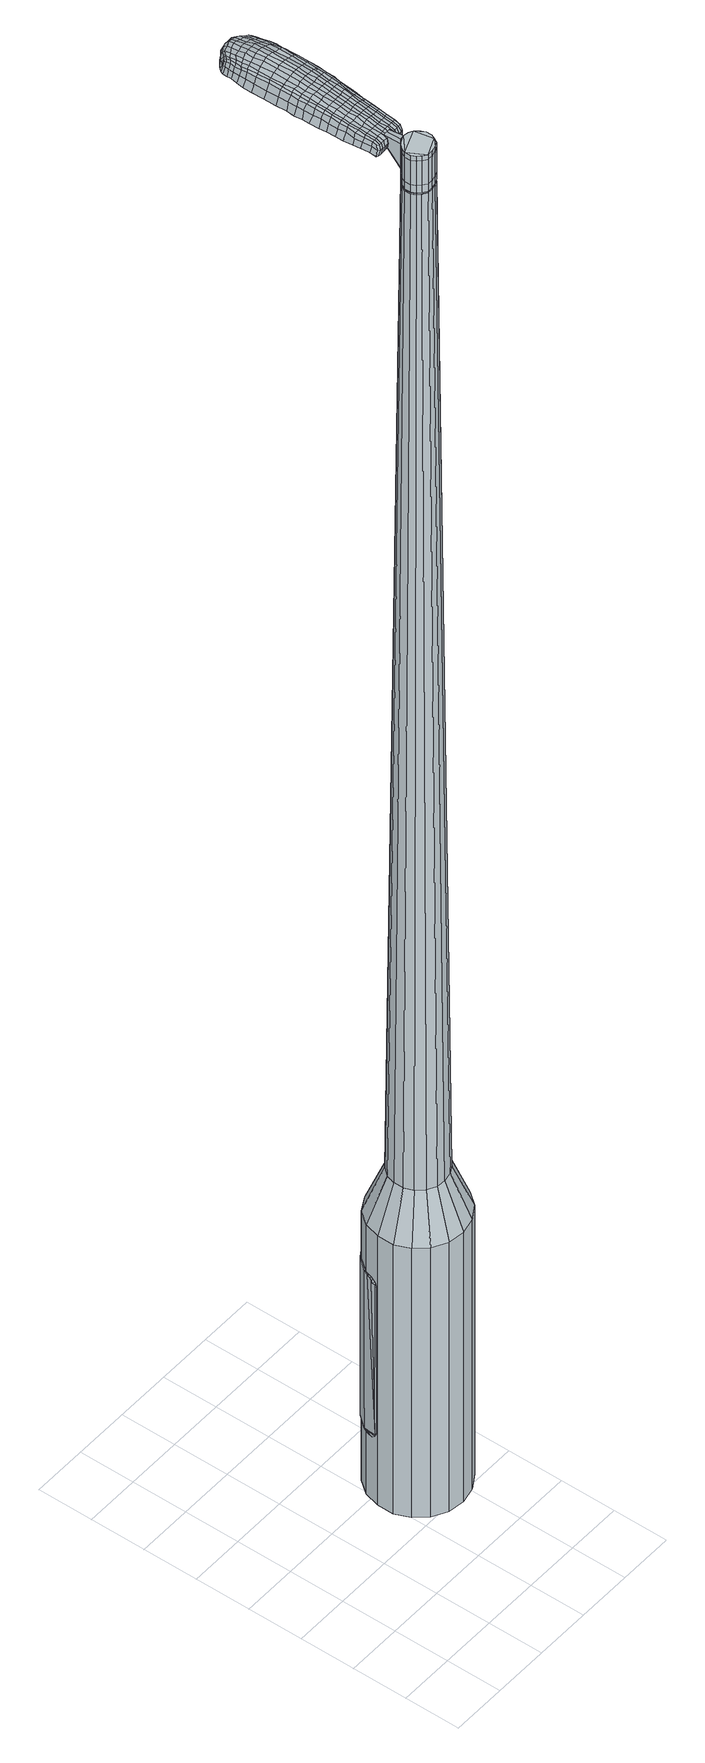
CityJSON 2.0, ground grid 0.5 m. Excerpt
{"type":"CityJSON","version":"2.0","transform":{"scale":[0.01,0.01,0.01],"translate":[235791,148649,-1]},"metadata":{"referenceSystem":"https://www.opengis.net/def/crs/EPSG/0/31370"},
"CityObjects":{
"object1":{"type":"GenericCityObject","attributes":{"cluster":10,"mean_distance_to_centroid":0.176,"new_centroid_x":235792.38,"new_centroid_y":148650.34,"mean_distance_to_camera":12.61,"H1":9.5,"H2":9.63,"Z_final":111.24,"cluster2":-1,"proj_x":235797.85,"proj_y":148650.17,"id_line":62672,"bearing_l":1.82,"distance":5.47,"orientation":"left","G_obj":91.82},"geometry":[{"type":"MultiSurface","lod":"2","boundaries":[[[0,1,2,3]],[[1,4,5,2]],[[4,6,7,5]],[[6,8,9,7]],[[8,10,11,9]],[[10,12,13,11]],[[12,14,15,13]],[[14,16,17,15]],[[16,18,19,17]],[[18,20,21,19]],[[20,22,23,21]],[[22,24,25,23]],[[24,26,27,25]],[[26,28,29,27]],[[28,30,31,29]],[[30,32,33,31]],[[32,34,35,33]],[[34,0,3,35]],[[36,37,38,39]],[[38,40,41,42]],[[41,43,42]],[[42,44,45,46]],[[45,47,46]],[[46,48,49,50]],[[49,51,50]],[[42,46,50,38]],[[50,52,39,38]],[[53,36,39]],[[2,5,7,35]],[[7,9,11,15]],[[11,13,15]],[[15,17,19,23]],[[19,21,23]],[[23,25,27,31]],[[27,29,31]],[[15,23,31,7]],[[31,33,35,7]],[[3,2,35]],[[1,0,54,55]],[[0,34,56,54]],[[34,32,57,56]],[[32,30,58,57]],[[30,28,59,58]],[[28,26,60,59]],[[26,24,61,60]],[[24,22,62,61]],[[22,20,63,62]],[[20,18,64,63]],[[18,16,65,64]],[[16,14,66,65]],[[14,12,67,66]],[[12,10,68,67]],[[10,8,69,68]],[[8,6,70,69]],[[6,4,71,70]],[[4,1,55,71]],[[55,54,72,73]],[[54,56,74,72]],[[56,57,75,74]],[[57,58,76,75]],[[58,59,77,76]],[[59,60,78,77]],[[60,61,79,78]],[[61,62,80,79]],[[62,63,81,80]],[[63,64,82,81]],[[64,65,83,82]],[[65,66,84,83]],[[66,67,85,84]],[[67,68,86,85]],[[68,69,87,86]],[[69,70,88,87]],[[70,71,89,88]],[[71,55,73,89]],[[90,91,92,93]],[[94,95,91,90]],[[75,96,95,94]],[[76,97,96,75]],[[98,99,97,76]],[[100,101,99,98]],[[102,103,101,100]],[[104,105,103,102]],[[106,107,105,104]],[[82,108,107,106]],[[109,110,108,82]],[[111,112,110,109]],[[85,113,112,111]],[[114,115,113,85]],[[116,117,115,114]],[[88,118,117,116]],[[119,120,118,88]],[[93,92,120,119]],[[121,122,123,124]],[[125,121,124,126]],[[127,125,126,128]],[[129,127,128,130]],[[131,129,130,132]],[[133,131,132,134]],[[135,133,134,136]],[[137,135,136,138]],[[139,137,138,140]],[[141,139,140,142]],[[143,141,142,144]],[[145,143,144,146]],[[147,145,146,148]],[[149,147,148,150]],[[151,149,150,152]],[[153,151,152,154]],[[73,72,90,93]],[[72,74,94,90]],[[74,75,94]],[[77,98,76]],[[77,78,100,98]],[[78,79,102,100]],[[79,80,104,102]],[[80,81,106,104]],[[81,82,106]],[[83,109,82]],[[83,84,111,109]],[[84,85,111]],[[86,114,85]],[[86,87,116,114]],[[87,88,116]],[[89,119,88]],[[89,73,93,119]],[[155,156,92,91]],[[156,157,120,92]],[[157,118,120]],[[158,117,118]],[[158,159,115,117]],[[159,113,115]],[[160,112,113]],[[160,161,110,112]],[[161,108,110]],[[162,107,108]],[[162,163,105,107]],[[163,164,103,105]],[[164,165,101,103]],[[165,166,99,101]],[[166,97,99]],[[167,95,96]],[[167,155,91,95]],[[39,52,153,168]],[[156,155,169,154]],[[53,39,168,122]],[[155,167,123,169]],[[36,53,122,121]],[[167,96,124,123]],[[37,36,121,125]],[[96,97,126,124]],[[38,37,125,127]],[[97,166,128,126]],[[40,38,127,129]],[[166,165,130,128]],[[41,40,129,131]],[[165,164,132,130]],[[43,41,131,133]],[[164,163,134,132]],[[42,43,133,135]],[[163,162,136,134]],[[44,42,135,137]],[[162,108,138,136]],[[45,44,137,139]],[[108,161,140,138]],[[47,45,139,141]],[[161,160,142,140]],[[46,47,141,143]],[[160,113,144,142]],[[48,46,143,145]],[[113,159,146,144]],[[49,48,145,147]],[[159,158,148,146]],[[51,49,147,149]],[[158,118,150,148]],[[50,51,149,151]],[[118,157,152,150]],[[52,50,151,153]],[[157,156,154,152]],[[153,154,170,171]],[[154,169,172,170]],[[169,123,173,172]],[[123,122,174,173]],[[122,168,175,174]],[[168,153,171,175]],[[176,177,178,179]],[[180,176,179,181]],[[176,180,182,183]],[[177,176,183,184]],[[185,186,187,188]],[[189,185,188,190]],[[185,189,191,192]],[[186,185,192,193]],[[194,195,196,197]],[[198,194,197,199]],[[194,198,200,201]],[[195,194,201,202]],[[203,204,205,206]],[[207,203,206,208]],[[203,207,209,210]],[[204,203,210,211]],[[212,213,214,215]],[[216,212,215,217]],[[212,216,218,219]],[[213,212,219,220]],[[221,222,223,224]],[[225,221,224,226]],[[221,225,227,228]],[[222,221,228,229]],[[230,231,232,233]],[[222,230,233,223]],[[230,222,229,234]],[[231,230,234,235]],[[236,237,238,239]],[[231,236,239,232]],[[236,231,235,240]],[[237,236,240,241]],[[242,180,181,243]],[[237,242,243,238]],[[242,237,241,244]],[[180,242,244,182]],[[245,246,247,248]],[[249,245,248,250]],[[245,249,251,252]],[[246,245,252,253]],[[254,255,256,257]],[[246,254,257,247]],[[254,246,253,258]],[[255,254,258,259]],[[260,261,262,263]],[[255,260,263,256]],[[260,255,259,264]],[[261,260,264,265]],[[266,267,268,269]],[[261,266,269,262]],[[266,261,265,270]],[[267,266,270,271]],[[272,177,184,273]],[[267,272,273,268]],[[272,267,271,274]],[[177,272,274,178]],[[275,276,277,278]],[[279,275,278,280]],[[275,279,281,282]],[[276,275,282,283]],[[284,285,286,287]],[[276,284,287,277]],[[284,276,283,288]],[[285,284,288,289]],[[290,291,292,293]],[[285,290,293,286]],[[290,285,289,294]],[[291,290,294,295]],[[296,189,190,297]],[[291,296,297,292]],[[296,291,295,298]],[[189,296,298,191]],[[299,300,301,302]],[[303,299,302,304]],[[299,303,305,306]],[[300,299,306,307]],[[308,309,310,311]],[[300,308,311,301]],[[308,300,307,312]],[[309,308,312,313]],[[314,315,316,317]],[[309,314,317,310]],[[314,309,313,318]],[[315,314,318,319]],[[320,321,322,323]],[[315,320,323,316]],[[320,315,319,324]],[[321,320,324,325]],[[326,186,193,327]],[[321,326,327,322]],[[326,321,325,328]],[[186,326,328,187]],[[329,215,214,330]],[[331,329,330,332]],[[329,331,333,334]],[[215,329,334,217]],[[335,331,332,336]],[[337,335,336,338]],[[335,337,339,340]],[[331,335,340,333]],[[341,337,338,342]],[[343,341,342,344]],[[341,343,345,346]],[[337,341,346,339]],[[347,343,344,348]],[[349,347,348,350]],[[347,349,351,352]],[[343,347,352,345]],[[353,349,350,354]],[[204,353,354,205]],[[353,204,211,355]],[[349,353,355,351]],[[356,357,202,201]],[[358,356,201,200]],[[356,358,359,360]],[[357,356,360,361]],[[362,363,361,360]],[[364,362,360,359]],[[362,364,365,366]],[[363,362,366,367]],[[368,369,367,366]],[[370,368,366,365]],[[368,370,371,372]],[[369,368,372,373]],[[374,375,373,372]],[[376,374,372,371]],[[374,376,209,207]],[[375,374,207,208]],[[377,378,379,380]],[[279,377,380,281]],[[377,279,280,381]],[[378,377,381,382]],[[383,198,199,384]],[[378,383,384,379]],[[383,378,382,385]],[[198,383,385,200]],[[386,387,388,389]],[[225,386,389,227]],[[386,225,226,390]],[[387,386,390,391]],[[392,393,394,395]],[[387,392,395,388]],[[392,387,391,396]],[[393,392,396,397]],[[398,195,202,399]],[[393,398,399,394]],[[398,393,397,400]],[[195,398,400,196]],[[401,402,403,404]],[[183,401,404,184]],[[401,183,182,405]],[[402,401,405,406]],[[407,408,409,410]],[[402,407,410,403]],[[407,402,406,411]],[[408,407,411,412]],[[413,206,205,414]],[[408,413,414,409]],[[413,408,412,415]],[[206,413,415,208]],[[416,417,418,419]],[[188,416,419,190]],[[416,188,187,420]],[[417,416,420,421]],[[422,210,209,423]],[[417,422,423,418]],[[422,417,421,424]],[[210,422,424,211]],[[425,426,427,428]],[[303,425,428,305]],[[425,303,304,429]],[[426,425,429,430]],[[431,216,217,432]],[[426,431,432,427]],[[431,426,430,433]],[[216,431,433,218]],[[434,435,436,437]],[[249,434,437,251]],[[434,249,250,438]],[[435,434,438,439]],[[440,441,442,443]],[[435,440,443,436]],[[440,435,439,444]],[[441,440,444,445]],[[446,213,220,447]],[[441,446,447,442]],[[446,441,445,448]],[[213,446,448,214]],[[449,450,439,438]],[[248,449,438,250]],[[449,248,247,451]],[[450,449,451,452]],[[453,454,445,444]],[[450,453,444,439]],[[453,450,452,455]],[[454,453,455,456]],[[457,330,214,448]],[[454,457,448,445]],[[457,454,456,458]],[[330,457,458,332]],[[459,460,461,462]],[[306,459,462,307]],[[459,306,305,428]],[[460,459,428,427]],[[463,334,333,464]],[[460,463,464,461]],[[463,460,427,432]],[[334,463,432,217]],[[465,466,452,451]],[[257,465,451,247]],[[465,257,256,467]],[[466,465,467,468]],[[469,470,456,455]],[[466,469,455,452]],[[469,466,468,471]],[[470,469,471,472]],[[473,336,332,458]],[[470,473,458,456]],[[473,470,472,474]],[[336,473,474,338]],[[475,476,477,478]],[[312,475,478,313]],[[475,312,307,462]],[[476,475,462,461]],[[479,340,339,480]],[[476,479,480,477]],[[479,476,461,464]],[[340,479,464,333]],[[481,482,468,467]],[[263,481,467,256]],[[481,263,262,483]],[[482,481,483,484]],[[485,486,472,471]],[[482,485,471,468]],[[485,482,484,487]],[[486,485,487,488]],[[489,342,338,474]],[[486,489,474,472]],[[489,486,488,490]],[[342,489,490,344]],[[491,492,493,494]],[[318,491,494,319]],[[491,318,313,478]],[[492,491,478,477]],[[495,346,345,496]],[[492,495,496,493]],[[495,492,477,480]],[[346,495,480,339]],[[497,498,484,483]],[[269,497,483,262]],[[497,269,268,499]],[[498,497,499,500]],[[501,502,488,487]],[[498,501,487,484]],[[501,498,500,503]],[[502,501,503,504]],[[505,348,344,490]],[[502,505,490,488]],[[505,502,504,506]],[[348,505,506,350]],[[507,508,509,510]],[[324,507,510,325]],[[507,324,319,494]],[[508,507,494,493]],[[511,352,351,512]],[[508,511,512,509]],[[511,508,493,496]],[[352,511,496,345]],[[513,514,500,499]],[[273,513,499,268]],[[513,273,184,404]],[[514,513,404,403]],[[515,516,504,503]],[[514,515,503,500]],[[515,514,403,410]],[[516,515,410,409]],[[517,354,350,506]],[[516,517,506,504]],[[517,516,409,414]],[[354,517,414,205]],[[518,519,421,420]],[[328,518,420,187]],[[518,328,325,510]],[[519,518,510,509]],[[520,355,211,424]],[[519,520,424,421]],[[520,519,509,512]],[[355,520,512,351]],[[521,522,382,381]],[[278,521,381,280]],[[521,278,277,523]],[[522,521,523,524]],[[525,358,200,385]],[[522,525,385,382]],[[525,522,524,526]],[[358,525,526,359]],[[527,528,529,530]],[[228,527,530,229]],[[527,228,227,389]],[[528,527,389,388]],[[531,532,533,534]],[[528,531,534,529]],[[531,528,388,395]],[[532,531,395,394]],[[535,357,361,536]],[[532,535,536,533]],[[535,532,394,399]],[[357,535,399,202]],[[537,538,524,523]],[[287,537,523,277]],[[537,287,286,539]],[[538,537,539,540]],[[541,364,359,526]],[[538,541,526,524]],[[541,538,540,542]],[[364,541,542,365]],[[543,544,545,546]],[[234,543,546,235]],[[543,234,229,530]],[[544,543,530,529]],[[547,548,549,550]],[[544,547,550,545]],[[547,544,529,534]],[[548,547,534,533]],[[551,363,367,552]],[[548,551,552,549]],[[551,548,533,536]],[[363,551,536,361]],[[553,554,540,539]],[[293,553,539,286]],[[553,293,292,555]],[[554,553,555,556]],[[557,370,365,542]],[[554,557,542,540]],[[557,554,556,558]],[[370,557,558,371]],[[559,560,561,562]],[[240,559,562,241]],[[559,240,235,546]],[[560,559,546,545]],[[563,564,565,566]],[[560,563,566,561]],[[563,560,545,550]],[[564,563,550,549]],[[567,369,373,568]],[[564,567,568,565]],[[567,564,549,552]],[[369,567,552,367]],[[569,570,556,555]],[[297,569,555,292]],[[569,297,190,419]],[[570,569,419,418]],[[571,376,371,558]],[[570,571,558,556]],[[571,570,418,423]],[[376,571,423,209]],[[572,573,406,405]],[[244,572,405,182]],[[572,244,241,562]],[[573,572,562,561]],[[574,575,412,411]],[[573,574,411,406]],[[574,573,561,566]],[[575,574,566,565]],[[576,375,208,415]],[[575,576,415,412]],[[576,575,565,568]],[[375,576,568,373]],[[577,578,579,580]],[[580,579,581,582]],[[583,581,579,584]],[[584,579,578,585]],[[586,587,588,589]],[[589,588,590,591]],[[592,590,588,593]],[[593,588,587,594]],[[595,596,597,598]],[[598,597,599,600]],[[601,599,597,602]],[[602,597,596,603]],[[604,605,606,607]],[[607,606,608,609]],[[610,608,606,611]],[[611,606,605,612]],[[613,614,615,616]],[[616,615,617,618]],[[619,617,615,620]],[[620,615,614,621]],[[622,623,624,625]],[[625,624,626,627]],[[628,626,624,629]],[[629,624,623,630]],[[631,632,633,634]],[[634,633,623,622]],[[630,623,633,635]],[[635,633,632,636]],[[637,638,639,640]],[[640,639,632,631]],[[636,632,639,641]],[[641,639,638,642]],[[582,581,643,644]],[[644,643,638,637]],[[642,638,643,645]],[[645,643,581,583]],[[646,647,648,649]],[[649,648,650,651]],[[652,650,648,653]],[[653,648,647,654]],[[655,656,657,658]],[[658,657,647,646]],[[654,647,657,659]],[[659,657,656,660]],[[661,662,663,664]],[[664,663,656,655]],[[660,656,663,665]],[[665,663,662,666]],[[667,668,669,670]],[[670,669,662,661]],[[666,662,669,671]],[[671,669,668,672]],[[585,578,673,674]],[[674,673,668,667]],[[672,668,673,675]],[[675,673,578,577]],[[676,677,678,679]],[[679,678,680,681]],[[682,680,678,683]],[[683,678,677,684]],[[685,686,687,688]],[[688,687,677,676]],[[684,677,687,689]],[[689,687,686,690]],[[691,692,693,694]],[[694,693,686,685]],[[690,686,693,695]],[[695,693,692,696]],[[591,590,697,698]],[[698,697,692,691]],[[696,692,697,699]],[[699,697,590,592]],[[700,701,702,703]],[[703,702,704,705]],[[706,704,702,707]],[[707,702,701,708]],[[709,710,711,712]],[[712,711,701,700]],[[708,701,711,713]],[[713,711,710,714]],[[715,716,717,718]],[[718,717,710,709]],[[714,710,717,719]],[[719,717,716,720]],[[721,722,723,724]],[[724,723,716,715]],[[720,716,723,725]],[[725,723,722,726]],[[594,587,727,728]],[[728,727,722,721]],[[726,722,727,729]],[[729,727,587,586]],[[613,616,730,731]],[[731,730,732,733]],[[734,732,730,735]],[[735,730,616,618]],[[733,732,736,737]],[[737,736,738,739]],[[740,738,736,741]],[[741,736,732,734]],[[739,738,742,743]],[[743,742,744,745]],[[746,744,742,747]],[[747,742,738,740]],[[745,744,748,749]],[[749,748,750,751]],[[752,750,748,753]],[[753,748,744,746]],[[751,750,754,755]],[[755,754,605,604]],[[612,605,754,756]],[[756,754,750,752]],[[603,757,758,602]],[[602,758,759,601]],[[760,759,758,761]],[[761,758,757,762]],[[762,763,764,761]],[[761,764,765,760]],[[766,765,764,767]],[[767,764,763,768]],[[768,769,770,767]],[[767,770,771,766]],[[772,771,770,773]],[[773,770,769,774]],[[774,775,776,773]],[[773,776,777,772]],[[610,777,776,608]],[[608,776,775,609]],[[778,779,780,781]],[[781,780,680,682]],[[681,680,780,782]],[[782,780,779,783]],[[600,599,784,785]],[[785,784,779,778]],[[783,779,784,786]],[[786,784,599,601]],[[787,788,789,790]],[[790,789,626,628]],[[627,626,789,791]],[[791,789,788,792]],[[793,794,795,796]],[[796,795,788,787]],[[792,788,795,797]],[[797,795,794,798]],[[603,596,799,800]],[[800,799,794,793]],[[798,794,799,801]],[[801,799,596,595]],[[802,803,804,805]],[[805,804,584,585]],[[583,584,804,806]],[[806,804,803,807]],[[808,809,810,811]],[[811,810,803,802]],[[807,803,810,812]],[[812,810,809,813]],[[604,607,814,815]],[[815,814,809,808]],[[813,809,814,816]],[[816,814,607,609]],[[817,818,819,820]],[[820,819,589,591]],[[586,589,819,821]],[[821,819,818,822]],[[610,611,823,824]],[[824,823,818,817]],[[822,818,823,825]],[[825,823,611,612]],[[826,827,828,829]],[[829,828,704,706]],[[705,704,828,830]],[[830,828,827,831]],[[618,617,832,833]],[[833,832,827,826]],[[831,827,832,834]],[[834,832,617,619]],[[835,836,837,838]],[[838,837,650,652]],[[651,650,837,839]],[[839,837,836,840]],[[841,842,843,844]],[[844,843,836,835]],[[840,836,843,845]],[[845,843,842,846]],[[621,614,847,848]],[[848,847,842,841]],[[846,842,847,849]],[[849,847,614,613]],[[840,850,851,839]],[[839,851,649,651]],[[646,649,851,852]],[[852,851,850,853]],[[846,854,855,845]],[[845,855,850,840]],[[853,850,855,856]],[[856,855,854,857]],[[613,731,858,849]],[[849,858,854,846]],[[857,854,858,859]],[[859,858,731,733]],[[860,861,862,863]],[[863,862,707,708]],[[706,707,862,829]],[[829,862,861,826]],[[734,735,864,865]],[[865,864,861,860]],[[826,861,864,833]],[[833,864,735,618]],[[853,866,867,852]],[[852,867,658,646]],[[655,658,867,868]],[[868,867,866,869]],[[857,870,871,856]],[[856,871,866,853]],[[869,866,871,872]],[[872,871,870,873]],[[733,737,874,859]],[[859,874,870,857]],[[873,870,874,875]],[[875,874,737,739]],[[876,877,878,879]],[[879,878,713,714]],[[708,713,878,863]],[[863,878,877,860]],[[740,741,880,881]],[[881,880,877,876]],[[860,877,880,865]],[[865,880,741,734]],[[869,882,883,868]],[[868,883,664,655]],[[661,664,883,884]],[[884,883,882,885]],[[873,886,887,872]],[[872,887,882,869]],[[885,882,887,888]],[[888,887,886,889]],[[739,743,890,875]],[[875,890,886,873]],[[889,886,890,891]],[[891,890,743,745]],[[892,893,894,895]],[[895,894,719,720]],[[714,719,894,879]],[[879,894,893,876]],[[746,747,896,897]],[[897,896,893,892]],[[876,893,896,881]],[[881,896,747,740]],[[885,898,899,884]],[[884,899,670,661]],[[667,670,899,900]],[[900,899,898,901]],[[889,902,903,888]],[[888,903,898,885]],[[901,898,903,904]],[[904,903,902,905]],[[745,749,906,891]],[[891,906,902,889]],[[905,902,906,907]],[[907,906,749,751]],[[908,909,910,911]],[[911,910,725,726]],[[720,725,910,895]],[[895,910,909,892]],[[752,753,912,913]],[[913,912,909,908]],[[892,909,912,897]],[[897,912,753,746]],[[901,914,915,900]],[[900,915,674,667]],[[585,674,915,805]],[[805,915,914,802]],[[905,916,917,904]],[[904,917,914,901]],[[802,914,917,811]],[[811,917,916,808]],[[751,755,918,907]],[[907,918,916,905]],[[808,916,918,815]],[[815,918,755,604]],[[822,919,920,821]],[[821,920,729,586]],[[726,729,920,911]],[[911,920,919,908]],[[612,756,921,825]],[[825,921,919,822]],[[908,919,921,913]],[[913,921,756,752]],[[783,922,923,782]],[[782,923,679,681]],[[676,679,923,924]],[[924,923,922,925]],[[601,759,926,786]],[[786,926,922,783]],[[925,922,926,927]],[[927,926,759,760]],[[928,929,930,931]],[[931,930,629,630]],[[628,629,930,790]],[[790,930,929,787]],[[932,933,934,935]],[[935,934,929,928]],[[787,929,934,796]],[[796,934,933,793]],[[762,757,936,937]],[[937,936,933,932]],[[793,933,936,800]],[[800,936,757,603]],[[925,938,939,924]],[[924,939,688,676]],[[685,688,939,940]],[[940,939,938,941]],[[760,765,942,927]],[[927,942,938,925]],[[941,938,942,943]],[[943,942,765,766]],[[944,945,946,947]],[[947,946,635,636]],[[630,635,946,931]],[[931,946,945,928]],[[948,949,950,951]],[[951,950,945,944]],[[928,945,950,935]],[[935,950,949,932]],[[768,763,952,953]],[[953,952,949,948]],[[932,949,952,937]],[[937,952,763,762]],[[941,954,955,940]],[[940,955,694,685]],[[691,694,955,956]],[[956,955,954,957]],[[766,771,958,943]],[[943,958,954,941]],[[957,954,958,959]],[[959,958,771,772]],[[960,961,962,963]],[[963,962,641,642]],[[636,641,962,947]],[[947,962,961,944]],[[964,965,966,967]],[[967,966,961,960]],[[944,961,966,951]],[[951,966,965,948]],[[774,769,968,969]],[[969,968,965,964]],[[948,965,968,953]],[[953,968,769,768]],[[957,970,971,956]],[[956,971,698,691]],[[591,698,971,820]],[[820,971,970,817]],[[772,777,972,959]],[[959,972,970,957]],[[817,970,972,824]],[[824,972,777,610]],[[807,973,974,806]],[[806,974,645,583]],[[642,645,974,963]],[[963,974,973,960]],[[813,975,976,812]],[[812,976,973,807]],[[960,973,976,967]],[[967,976,975,964]],[[609,775,977,816]],[[816,977,975,813]],[[964,975,977,969]],[[969,977,775,774]],[[577,580,179,178]],[[580,582,181,179]],[[592,593,192,191]],[[593,594,193,192]],[[595,598,197,196]],[[598,600,199,197]],[[619,620,219,218]],[[620,621,220,219]],[[622,625,224,223]],[[625,627,226,224]],[[631,634,233,232]],[[634,622,223,233]],[[637,640,239,238]],[[640,631,232,239]],[[582,644,243,181]],[[644,637,238,243]],[[652,653,252,251]],[[653,654,253,252]],[[654,659,258,253]],[[659,660,259,258]],[[660,665,264,259]],[[665,666,265,264]],[[666,671,270,265]],[[671,672,271,270]],[[672,675,274,271]],[[675,577,178,274]],[[682,683,282,281]],[[683,684,283,282]],[[684,689,288,283]],[[689,690,289,288]],[[690,695,294,289]],[[695,696,295,294]],[[696,699,298,295]],[[699,592,191,298]],[[700,703,302,301]],[[703,705,304,302]],[[709,712,311,310]],[[712,700,301,311]],[[715,718,317,316]],[[718,709,310,317]],[[721,724,323,322]],[[724,715,316,323]],[[594,728,327,193]],[[728,721,322,327]],[[778,781,380,379]],[[781,682,281,380]],[[600,785,384,199]],[[785,778,379,384]],[[627,791,390,226]],[[791,792,391,390]],[[792,797,396,391]],[[797,798,397,396]],[[798,801,400,397]],[[801,595,196,400]],[[705,830,429,304]],[[830,831,430,429]],[[831,834,433,430]],[[834,619,218,433]],[[835,838,437,436]],[[838,652,251,437]],[[841,844,443,442]],[[844,835,436,443]],[[621,848,447,220]],[[848,841,442,447]],[[978,979,980,981]],[[982,983,981,980]],[[984,985,986,987]],[[988,989,990,991]],[[979,992,993,980]],[[994,982,980,993]],[[995,984,987,996]],[[997,998,989,988]],[[992,999,1000,993]],[[1000,1001,994,993]],[[1002,995,996,1003]],[[1004,998,997,1005]],[[999,1006,1007,1000]],[[1007,1008,1001,1000]],[[1009,1002,1003,1010]],[[1011,1004,1005,1012]],[[1013,1014,1015,1016]],[[1017,1018,1014,1013]],[[1017,1019,1020,1018]],[[1019,1021,1022,1020]],[[1023,1024,1025,1026]],[[1027,1028,1024,1023]],[[1029,1030,1028,1027]],[[1031,1032,1030,1029]],[[1026,1015,1014,1023]],[[1023,1014,1018,1027]],[[1018,1020,1029,1027]],[[1020,1022,1031,1029]],[[987,986,983,982]],[[996,987,982,994]],[[1001,1003,996,994]],[[1008,1010,1003,1001]],[[988,991,985,984]],[[997,988,984,995]],[[1005,997,995,1002]],[[1012,1005,1002,1009]],[[989,1013,1016,990]],[[998,1017,1013,989]],[[1019,1017,998,1004]],[[1021,1019,1004,1011]],[[1033,1034,1035,1036]],[[1035,1037,1038,1039]],[[1035,1039,1040,1041]],[[1035,1041,1036]],[[1042,1033,1036,1043]],[[1044,1043,1036,1045]],[[1046,1045,1036]],[[1047,1035,1034,1048]],[[1049,1047,1048,1050]],[[1051,1049,1050,1052]],[[1053,1051,1052,1054]],[[1055,1053,1054,1056]],[[1056,1057,1058,1059]],[[1056,1059,1060,1061]],[[1056,1061,1062,1063]],[[1062,1064,1065,1066]],[[1062,1066,1067,1068]],[[1062,1068,1063]],[[1056,1063,1055]],[[1069,1070,1034,1033]],[[1071,1072,1037,1035]],[[1073,1074,1046,1036]],[[1070,1075,1048,1034]],[[1076,1071,1035,1047]],[[1075,1077,1050,1048]],[[1078,1076,1047,1049]],[[1077,1079,1052,1050]],[[1080,1078,1049,1051]],[[1079,1081,1054,1052]],[[1082,1080,1051,1053]],[[1081,1083,1056,1054]],[[1084,1082,1053,1055]],[[1083,1085,1057,1056]],[[1086,1087,1064,1062]],[[1088,1084,1055,1063]],[[1058,1057,1085,1089]],[[1059,1058,1089,1090]],[[1060,1059,1090,1091]],[[1061,1060,1091,1092]],[[1062,1061,1092,1086]],[[1093,1069,1033,1042]],[[1094,1093,1042,1043]],[[1095,1094,1043,1044]],[[1096,1095,1044,1045]],[[1074,1096,1045,1046]],[[1038,1037,1072,1097]],[[1065,1064,1087,1098]],[[1039,1038,1097,1099]],[[1040,1039,1099,1100]],[[1041,1040,1100,1101]],[[1036,1041,1101,1073]],[[1066,1065,1098,1102]],[[1067,1066,1102,1103]],[[1068,1067,1103,1104]],[[1063,1068,1104,1088]]]}]}
},
"vertices":[
[135,178,384],[150,176,384],[150,176,96],[135,178,96],[163,169,384],[163,169,96],[173,158,384],[173,158,96],[178,145,384],[178,145,96],[178,130,384],[178,130,96],[174,116,384],[174,116,96],[165,105,384],[165,105,96],[152,97,384],[152,97,96],[138,94,384],[138,94,96],[123,96,384],[123,96,96],[110,103,384],[110,103,96],[101,114,384],[101,114,96],[95,127,384],[95,127,96],[95,142,384],[95,142,96],[99,156,384],[99,156,96],[108,168,384],[108,168,96],[121,175,384],[121,175,96],[128,146,1524],[125,142,1524],[123,138,1524],[136,150,1524],[123,133,1524],[125,129,1524],[132,123,1524],[128,126,1524],[137,123,1524],[142,124,1524],[148,130,1524],[146,126,1524],[150,134,1524],[150,139,1524],[145,147,1524],[148,143,1524],[141,149,1524],[132,149,1524],[136,161,429],[144,160,429],[127,159,429],[120,155,429],[114,148,429],[112,140,429],[112,131,429],[115,123,429],[121,116,429],[129,112,429],[137,111,429],[146,113,429],[153,117,429],[159,124,429],[162,133,429],[161,141,429],[158,149,429],[152,156,429],[136,150,1483],[141,149,1483],[132,149,1483],[128,146,1483],[125,142,1483],[123,138,1483],[123,133,1483],[125,129,1483],[128,126,1483],[132,123,1483],[137,123,1483],[142,124,1483],[146,126,1483],[148,130,1483],[150,134,1483],[150,139,1483],[148,143,1483],[145,147,1483],[136,149,1483],[136,149,1485],[141,148,1485],[141,148,1483],[132,148,1483],[132,148,1485],[128,146,1485],[125,142,1485],[124,138,1483],[124,138,1485],[124,133,1483],[124,133,1485],[126,129,1483],[126,129,1485],[129,126,1483],[129,126,1485],[133,124,1483],[133,124,1485],[137,123,1485],[141,124,1483],[141,124,1485],[145,127,1483],[145,127,1485],[148,130,1485],[149,134,1483],[149,134,1485],[149,139,1483],[149,139,1485],[148,143,1485],[145,146,1483],[145,146,1485],[128,146,1519],[132,149,1519],[132,149,1493],[128,146,1493],[125,142,1519],[125,142,1493],[123,138,1519],[123,138,1493],[123,133,1519],[123,133,1493],[125,129,1519],[125,129,1493],[128,126,1519],[128,126,1493],[132,123,1519],[132,123,1493],[137,123,1519],[137,123,1493],[142,124,1519],[142,124,1493],[146,126,1519],[146,126,1493],[148,130,1519],[148,130,1493],[150,134,1519],[150,134,1493],[150,139,1519],[150,139,1493],[148,143,1519],[148,143,1493],[145,147,1519],[145,147,1493],[141,149,1519],[141,149,1493],[136,150,1485],[141,149,1485],[145,147,1485],[150,139,1485],[150,134,1485],[146,126,1485],[142,124,1485],[132,123,1485],[128,126,1485],[125,129,1485],[123,133,1485],[123,138,1485],[132,149,1485],[136,150,1519],[136,150,1493],[139,168,1513],[139,168,1518],[136,168,1513],[132,168,1513],[132,168,1518],[136,168,1518],[153,243,1519],[153,236,1518],[154,237,1509],[154,244,1510],[153,251,1519],[154,253,1510],[151,251,1526],[151,242,1525],[151,235,1525],[114,242,1519],[115,235,1518],[116,234,1525],[116,241,1525],[114,251,1519],[115,250,1526],[112,252,1510],[113,243,1510],[113,236,1509],[129,316,1519],[133,316,1519],[133,317,1513],[129,317,1513],[125,315,1519],[125,315,1513],[126,313,1524],[129,314,1524],[133,314,1524],[132,242,1530],[132,234,1529],[135,234,1529],[135,242,1530],[132,251,1531],[135,251,1531],[128,251,1530],[128,242,1530],[128,234,1529],[135,161,1512],[137,161,1512],[137,162,1517],[135,162,1517],[132,161,1512],[132,162,1517],[131,162,1506],[135,162,1506],[137,162,1506],[150,302,1519],[150,299,1519],[151,300,1512],[151,303,1512],[149,304,1518],[150,305,1512],[148,304,1522],[148,302,1523],[149,298,1524],[151,294,1519],[151,288,1519],[153,290,1512],[152,295,1512],[149,294,1524],[150,288,1525],[152,282,1519],[152,275,1519],[154,276,1511],[153,284,1511],[150,282,1526],[151,274,1526],[153,263,1519],[154,265,1510],[151,262,1526],[151,169,1513],[151,177,1513],[150,176,1518],[150,168,1517],[150,163,1512],[150,164,1516],[151,164,1506],[152,170,1507],[152,178,1507],[151,184,1514],[152,192,1515],[150,191,1520],[150,183,1519],[153,185,1507],[153,193,1507],[152,199,1515],[152,207,1516],[151,206,1522],[150,198,1521],[153,200,1508],[153,208,1508],[152,214,1517],[152,221,1517],[151,220,1524],[151,213,1523],[154,215,1508],[154,223,1509],[153,229,1518],[151,228,1524],[154,230,1509],[114,302,1519],[113,298,1519],[115,298,1524],[115,302,1523],[114,304,1518],[115,304,1522],[113,305,1512],[112,303,1512],[112,299,1512],[113,294,1519],[113,288,1519],[114,287,1525],[114,293,1524],[112,295,1512],[111,289,1512],[113,282,1519],[113,274,1519],[114,273,1526],[114,281,1526],[111,283,1511],[111,275,1511],[113,262,1519],[115,261,1526],[112,264,1510],[121,168,1513],[120,176,1513],[119,177,1507],[120,169,1507],[121,163,1512],[120,163,1506],[122,164,1516],[122,168,1517],[121,175,1518],[119,183,1514],[119,191,1515],[117,192,1507],[118,184,1507],[120,183,1519],[120,190,1520],[118,198,1515],[117,206,1516],[116,207,1508],[116,199,1508],[119,197,1521],[119,205,1522],[117,213,1517],[116,220,1517],[114,222,1509],[115,214,1508],[118,212,1523],[117,219,1524],[115,228,1518],[114,229,1509],[117,227,1524],[134,168,1519],[137,168,1519],[134,175,1520],[137,175,1520],[131,175,1520],[132,168,1519],[134,183,1522],[137,183,1522],[134,190,1523],[136,190,1523],[131,190,1523],[131,183,1521],[133,197,1524],[136,198,1524],[133,205,1525],[136,205,1525],[130,205,1525],[130,197,1524],[133,212,1526],[136,212,1526],[133,220,1527],[136,220,1527],[129,220,1527],[130,212,1526],[132,227,1528],[136,227,1528],[129,227,1528],[130,311,1527],[133,311,1527],[126,310,1526],[126,306,1527],[130,307,1528],[133,307,1528],[130,300,1529],[134,300,1529],[126,299,1528],[126,292,1530],[130,293,1530],[134,293,1530],[130,286,1531],[134,286,1531],[126,285,1530],[127,276,1531],[131,277,1531],[134,277,1531],[131,264,1531],[135,264,1531],[127,263,1531],[115,306,1518],[117,309,1519],[116,309,1513],[114,307,1513],[116,305,1523],[118,307,1523],[121,312,1519],[121,313,1513],[121,310,1524],[148,307,1518],[146,309,1518],[146,307,1523],[147,305,1523],[149,307,1513],[147,310,1513],[143,311,1519],[140,314,1519],[140,312,1524],[143,310,1523],[144,312,1513],[141,314,1513],[137,315,1519],[137,314,1524],[137,316,1513],[150,242,1528],[148,242,1528],[148,235,1528],[150,234,1527],[150,250,1528],[148,251,1529],[145,242,1529],[142,242,1530],[142,235,1529],[145,235,1528],[145,251,1529],[142,251,1530],[138,242,1530],[139,235,1529],[138,251,1531],[117,241,1528],[120,241,1529],[119,250,1529],[117,250,1528],[118,234,1527],[120,234,1528],[124,241,1529],[123,250,1530],[124,234,1528],[123,161,1512],[125,161,1512],[125,162,1517],[123,162,1517],[122,162,1506],[124,162,1506],[128,161,1512],[128,162,1517],[127,162,1506],[149,161,1512],[148,161,1512],[148,162,1506],[150,162,1506],[149,163,1517],[147,163,1517],[145,161,1512],[143,161,1512],[143,162,1506],[146,162,1506],[145,163,1517],[142,163,1517],[140,161,1512],[140,162,1506],[140,162,1517],[149,168,1519],[147,168,1519],[149,176,1520],[147,176,1520],[145,168,1519],[142,168,1519],[145,175,1520],[142,175,1520],[140,168,1519],[139,175,1520],[123,167,1519],[125,167,1519],[124,175,1520],[122,175,1520],[128,168,1519],[128,175,1520],[149,183,1521],[147,183,1521],[149,190,1522],[147,190,1522],[145,183,1521],[142,183,1521],[145,190,1522],[142,190,1523],[139,183,1522],[139,190,1523],[122,182,1521],[124,182,1521],[123,190,1522],[121,190,1522],[127,182,1521],[127,190,1522],[149,198,1523],[147,198,1523],[149,205,1524],[147,205,1524],[145,198,1523],[142,198,1524],[145,205,1525],[142,205,1525],[139,198,1524],[139,205,1525],[121,197,1523],[123,197,1523],[122,205,1524],[120,205,1524],[126,197,1524],[126,205,1525],[149,213,1525],[147,213,1525],[149,220,1526],[148,220,1526],[145,213,1526],[142,213,1526],[145,220,1527],[142,220,1527],[139,212,1526],[139,220,1527],[120,212,1525],[122,212,1525],[121,219,1526],[119,219,1526],[125,212,1526],[125,219,1527],[150,227,1527],[148,227,1527],[145,227,1527],[142,227,1528],[139,227,1528],[118,226,1527],[121,227,1527],[125,227,1528],[116,303,1525],[118,305,1525],[116,299,1526],[118,301,1526],[121,308,1526],[121,303,1527],[147,303,1525],[146,305,1525],[146,301,1526],[148,299,1525],[143,307,1525],[140,309,1526],[140,305,1527],[144,303,1526],[137,311,1526],[137,306,1527],[116,294,1526],[118,295,1527],[115,288,1527],[118,289,1528],[121,298,1528],[121,291,1529],[148,294,1526],[146,296,1527],[147,289,1528],[149,288,1527],[144,297,1527],[141,299,1528],[141,292,1529],[144,291,1528],[137,300,1528],[138,293,1530],[115,282,1528],[118,283,1529],[116,273,1528],[118,274,1529],[122,284,1529],[122,275,1530],[149,282,1528],[147,283,1528],[148,275,1529],[149,274,1528],[145,284,1529],[141,285,1530],[141,276,1530],[145,275,1530],[138,286,1530],[138,276,1531],[116,262,1529],[118,262,1529],[123,263,1530],[150,262,1528],[148,263,1529],[145,263,1530],[142,264,1530],[138,264,1531],[152,237,1509],[151,236,1518],[151,243,1518],[152,244,1509],[151,251,1519],[152,253,1510],[149,251,1525],[149,242,1525],[149,235,1525],[118,234,1525],[117,235,1518],[116,242,1518],[118,241,1525],[116,251,1519],[117,250,1525],[114,252,1510],[115,243,1509],[115,236,1509],[133,315,1513],[133,314,1519],[130,314,1519],[130,314,1513],[126,312,1519],[126,313,1513],[126,311,1524],[130,312,1524],[133,312,1524],[135,235,1528],[132,235,1528],[132,242,1529],[135,242,1529],[132,251,1529],[135,251,1529],[128,251,1529],[128,242,1529],[129,235,1528],[137,164,1516],[137,163,1512],[135,163,1512],[135,164,1516],[132,163,1512],[132,164,1516],[131,164,1506],[134,164,1506],[137,164,1506],[149,299,1512],[148,298,1519],[148,301,1518],[149,302,1512],[147,303,1518],[148,304,1512],[146,303,1522],[146,301,1523],[147,298,1523],[151,289,1512],[149,288,1519],[149,294,1519],[150,295,1512],[147,293,1524],[148,287,1525],[152,276,1511],[150,275,1519],[150,282,1519],[151,284,1511],[149,282,1525],[149,274,1526],[151,263,1519],[152,265,1510],[149,262,1526],[148,176,1518],[149,177,1513],[149,169,1513],[148,169,1517],[149,164,1512],[148,165,1515],[149,165,1506],[150,170,1506],[150,178,1507],[148,191,1520],[150,192,1514],[149,184,1514],[148,184,1519],[151,185,1507],[151,193,1507],[149,206,1522],[150,207,1516],[150,199,1515],[149,198,1521],[151,200,1508],[151,208,1508],[149,221,1523],[150,221,1517],[150,214,1516],[149,213,1522],[152,215,1508],[152,223,1508],[151,229,1517],[149,228,1524],[152,230,1509],[117,298,1523],[115,298,1519],[116,301,1518],[117,301,1523],[116,303,1518],[117,303,1522],[115,304,1512],[114,302,1512],[114,299,1512],[116,287,1525],[115,288,1519],[115,293,1519],[116,293,1524],[114,294,1512],[113,289,1512],[116,273,1526],[115,274,1519],[115,282,1519],[116,281,1525],[113,283,1511],[113,275,1511],[115,262,1519],[117,262,1526],[114,264,1510],[121,177,1507],[122,176,1513],[123,169,1513],[121,169,1506],[123,164,1512],[122,164,1506],[124,164,1515],[124,168,1517],[123,175,1518],[119,192,1507],[121,191,1514],[121,184,1514],[120,185,1507],[122,183,1519],[122,190,1520],[118,207,1508],[119,206,1516],[120,198,1515],[118,200,1508],[121,198,1521],[121,205,1522],[116,222,1508],[118,221,1517],[119,213,1516],[117,214,1508],[120,212,1522],[119,220,1523],[117,228,1517],[116,229,1509],[119,227,1524],[134,169,1518],[137,169,1518],[134,176,1519],[137,176,1519],[131,176,1519],[132,169,1518],[134,183,1520],[137,183,1520],[134,191,1521],[136,191,1521],[131,191,1521],[131,183,1520],[133,198,1523],[136,198,1523],[133,205,1524],[136,206,1524],[130,205,1524],[130,198,1523],[133,213,1525],[136,213,1525],[133,220,1526],[136,220,1526],[129,220,1526],[130,213,1525],[132,228,1527],[135,228,1527],[129,227,1527],[133,310,1526],[130,310,1526],[126,309,1525],[126,305,1526],[130,306,1526],[133,306,1526],[133,300,1528],[130,300,1528],[126,299,1527],[127,292,1528],[130,292,1529],[134,293,1529],[134,285,1530],[130,285,1530],[127,285,1529],[127,276,1530],[131,276,1530],[134,277,1530],[135,264,1530],[131,264,1530],[128,263,1530],[118,308,1513],[119,307,1518],[117,305,1518],[116,306,1512],[118,304,1523],[119,306,1523],[122,310,1519],[122,311,1513],[122,309,1523],[144,306,1523],[145,307,1518],[146,305,1518],[145,304,1523],[147,306,1512],[146,308,1512],[139,310,1523],[139,312,1519],[142,309,1519],[142,308,1523],[143,310,1513],[140,312,1513],[136,313,1519],[136,312,1524],[136,314,1513],[147,235,1527],[147,242,1527],[148,242,1527],[148,235,1526],[148,250,1527],[147,251,1528],[141,235,1528],[141,242,1528],[144,242,1528],[144,235,1527],[144,251,1528],[141,251,1529],[138,242,1529],[138,235,1528],[138,251,1529],[120,250,1528],[120,241,1527],[119,241,1527],[118,250,1527],[119,234,1526],[121,234,1527],[124,242,1528],[124,250,1528],[125,234,1527],[125,164,1516],[125,163,1512],[123,163,1512],[124,164,1516],[123,164,1506],[124,164,1506],[128,163,1512],[128,164,1516],[127,164,1506],[148,165,1506],[148,164,1512],[148,163,1512],[149,164,1506],[148,164,1516],[147,165,1516],[143,164,1506],[143,164,1512],[145,164,1512],[146,165,1506],[145,165,1516],[142,164,1516],[140,163,1512],[140,164,1506],[140,164,1516],[147,169,1518],[148,169,1518],[148,176,1519],[147,176,1519],[142,169,1518],[145,169,1518],[145,176,1519],[142,176,1519],[140,169,1518],[139,176,1519],[125,175,1519],[125,168,1518],[124,168,1518],[124,175,1519],[128,169,1518],[128,176,1519],[147,184,1520],[148,184,1520],[148,191,1521],[147,191,1521],[142,183,1520],[145,183,1520],[145,191,1521],[142,191,1521],[139,183,1520],[139,191,1521],[124,190,1521],[124,183,1520],[123,183,1520],[122,190,1521],[127,183,1520],[127,190,1521],[147,198,1522],[148,198,1522],[148,206,1523],[147,206,1523],[142,198,1522],[145,198,1522],[144,206,1523],[142,206,1524],[139,198,1523],[139,206,1524],[123,205,1523],[123,198,1522],[122,198,1522],[121,205,1523],[127,198,1522],[126,205,1523],[147,213,1524],[148,213,1524],[148,220,1525],[147,220,1525],[142,213,1525],[144,213,1524],[144,220,1525],[142,220,1526],[139,213,1525],[139,220,1526],[122,220,1525],[122,212,1524],[121,212,1524],[120,220,1525],[126,213,1524],[125,220,1525],[147,228,1526],[148,228,1526],[141,228,1527],[144,228,1526],[138,228,1527],[121,227,1526],[120,227,1526],[125,227,1526],[119,304,1524],[118,302,1524],[117,299,1525],[119,300,1525],[122,306,1525],[122,303,1525],[145,300,1525],[144,304,1524],[146,302,1524],[146,299,1525],[140,304,1526],[139,308,1525],[142,306,1524],[143,302,1525],[136,309,1525],[137,305,1526],[119,295,1526],[117,293,1526],[117,287,1526],[118,289,1527],[122,297,1526],[122,290,1527],[146,289,1527],[145,295,1526],[147,294,1526],[147,288,1526],[140,291,1528],[140,298,1527],[143,297,1526],[143,290,1527],[137,299,1527],[137,292,1528],[118,282,1527],[117,281,1527],[117,273,1527],[119,274,1528],[122,284,1528],[123,275,1529],[147,274,1528],[146,283,1527],[148,282,1527],[148,274,1527],[141,276,1529],[141,285,1529],[144,284,1528],[144,275,1528],[137,285,1529],[138,276,1530],[119,262,1528],[118,262,1528],[123,263,1529],[147,263,1528],[148,262,1528],[141,264,1529],[144,263,1529],[138,264,1530],[150,165,1508],[143,164,1508],[143,197,1509],[151,197,1509],[143,219,1510],[151,219,1510],[142,258,1512],[152,258,1512],[152,240,1511],[143,240,1511],[142,276,1513],[141,290,1514],[150,290,1514],[151,276,1513],[136,164,1508],[135,197,1509],[134,218,1510],[133,258,1512],[134,240,1511],[132,276,1513],[132,289,1514],[129,164,1508],[127,196,1509],[126,218,1510],[124,258,1512],[124,240,1511],[123,289,1514],[123,276,1513],[123,164,1508],[119,196,1509],[117,218,1510],[114,257,1512],[115,239,1511],[114,289,1514],[114,275,1513],[140,303,1514],[139,308,1514],[146,308,1514],[148,303,1514],[132,303,1514],[131,307,1514],[123,302,1514],[124,307,1514],[115,302,1514],[117,307,1514],[136,312,1515],[132,315,1515],[133,315,1515],[140,312,1515],[131,312,1515],[131,315,1515],[127,312,1515],[130,315,1515],[123,312,1515],[129,315,1515],[97,154,334],[99,158,334],[99,158,165],[94,144,171],[97,154,165],[96,150,165],[95,148,166],[94,146,167],[94,144,169],[96,150,334],[95,148,333],[94,146,332],[94,144,331],[94,144,328],[108,169,165],[108,169,334],[121,177,165],[121,177,334],[135,180,165],[135,180,334],[150,178,165],[150,178,334],[163,171,165],[163,171,334],[166,168,334],[169,165,334],[171,163,333],[172,161,332],[173,160,331],[173,160,328],[166,168,165],[173,160,171],[173,160,169],[172,161,167],[171,163,166],[169,165,165],[100,153,334],[101,156,334],[101,156,165],[100,153,165],[97,143,171],[97,143,328],[110,167,334],[110,167,165],[122,174,334],[122,174,165],[135,177,334],[135,177,165],[149,175,334],[149,175,165],[162,169,334],[162,169,165],[164,166,334],[171,158,328],[171,158,171],[164,166,165],[167,163,334],[169,161,333],[170,160,332],[171,159,331],[99,149,334],[98,147,333],[97,145,332],[97,144,331],[99,149,165],[171,159,169],[98,147,166],[97,145,167],[97,144,169],[170,160,167],[169,161,166],[167,163,165]
]}
